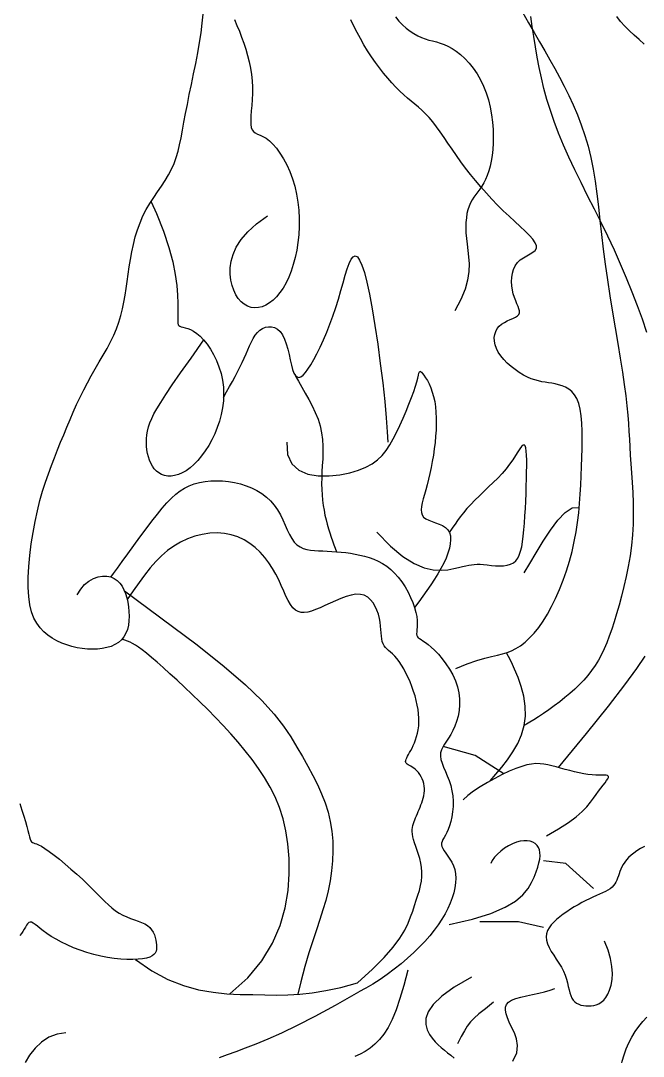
# Model space of a CAD drawing. Extents: x 2475 to 5335, y 627 to 2827.
# Drawn here: x 4087 to 4296.3, y 1701.1 to 2049.3 of the extents above; entities that cross this region are included whole.
import ezdxf

# ---------------------------------------------------------------- set-up
doc = ezdxf.new("R2010")
doc.units = 0
doc.header["$MEASUREMENT"] = 0
doc.layers.add('3', color=3, linetype='CONTINUOUS')
doc.layers.add('7', color=7, linetype='CONTINUOUS')

msp = doc.modelspace()

# ---------------------------------------------------------------- linework, layer by layer
at = {"layer": '3'}
for points in [[(4106.05, 1856.29), (4107.2, 1858.19), (4108.52, 1859.72), (4109.97, 1860.9), (4111.49, 1861.75), (4113.03, 1862.29), (4114.55, 1862.55), (4116, 1862.53), (4117.33, 1862.27), (4118.5, 1861.78), (4119.51, 1861.09), (4120.39, 1860.21), (4121.13, 1859.17), (4121.75, 1857.99), (4122.26, 1856.69), (4122.67, 1855.28), (4123, 1853.8), (4123.25, 1852.26), (4123.42, 1850.69), (4123.48, 1849.12), (4123.43, 1847.57), (4123.24, 1846.07), (4122.91, 1844.65), (4122.42, 1843.33), (4121.76, 1842.15), (4120.91, 1841.12), (4119.89, 1840.25), (4118.71, 1839.53), (4117.4, 1838.95), (4115.98, 1838.51), (4114.45, 1838.2), (4112.85, 1838.02), (4111.18, 1837.96), (4109.47, 1838.02), (4107.74, 1838.19), (4105.99, 1838.48), (4104.24, 1838.89), (4102.52, 1839.41), (4100.84, 1840.05), (4099.21, 1840.81), (4097.66, 1841.69), (4096.19, 1842.68), (4094.82, 1843.83), (4093.58, 1845.15), (4092.47, 1846.7), (4091.51, 1848.48), (4090.72, 1850.55), (4090.12, 1852.94), (4089.73, 1855.67), (4089.54, 1858.76), (4089.55, 1862.15), (4089.74, 1865.76), (4090.09, 1869.53), (4090.58, 1873.37), (4091.19, 1877.2), (4091.9, 1880.96), (4092.68, 1884.56), (4093.52, 1887.94), (4094.42, 1891.12), (4095.36, 1894.13), (4096.33, 1896.99), (4097.34, 1899.73), (4098.37, 1902.38), (4099.41, 1904.98), (4100.45, 1907.55), (4101.51, 1910.11), (4102.56, 1912.67), (4103.64, 1915.21), (4104.73, 1917.74), (4105.85, 1920.25), (4107.01, 1922.73), (4108.22, 1925.18), (4109.47, 1927.59), (4110.78, 1929.95), (4112.12, 1932.28), (4113.46, 1934.58), (4114.78, 1936.85), (4116.05, 1939.1), (4117.24, 1941.33), (4118.32, 1943.55), (4119.27, 1945.76), (4120.07, 1947.98), (4120.73, 1950.2), (4121.28, 1952.44), (4121.74, 1954.69), (4122.13, 1956.98), (4122.48, 1959.31), (4122.82, 1961.67), (4123.16, 1964.09), (4123.52, 1966.56), (4123.93, 1969.07), (4124.4, 1971.6), (4124.95, 1974.11), (4125.57, 1976.6), (4126.31, 1979.03), (4127.15, 1981.4), (4128.13, 1983.66), (4129.25, 1985.82), (4130.47, 1987.88), (4131.76, 1989.87), (4133.07, 1991.8), (4134.37, 1993.69), (4135.61, 1995.57), (4136.76, 1997.45), (4137.77, 1999.35), (4138.62, 2001.3), (4139.33, 2003.32), (4139.93, 2005.42), (4140.45, 2007.64), (4140.93, 2009.99), (4141.4, 2012.5), (4141.89, 2015.19), (4142.43, 2018.09), (4143.05, 2021.2), (4143.72, 2024.49), (4144.44, 2027.91), (4145.17, 2031.42), (4145.88, 2034.95), (4146.55, 2038.48), (4147.15, 2041.94), (4147.67, 2045.28), (4148.08, 2048.48), (4148.38, 2051.53)], [(4255.65, 2052.19), (4257.67, 2048.66), (4259.59, 2045.34), (4261.43, 2042.2), (4263.2, 2039.17), (4264.91, 2036.21), (4266.56, 2033.27), (4268.18, 2030.31), (4269.76, 2027.28), (4271.29, 2024.18), (4272.76, 2020.98), (4274.16, 2017.69), (4275.46, 2014.29), (4276.66, 2010.77), (4277.73, 2007.13), (4278.67, 2003.35), (4279.45, 1999.43), (4280.12, 1995.36), (4280.7, 1991.14), (4281.23, 1986.75), (4281.74, 1982.19), (4282.26, 1977.46), (4282.83, 1972.54), (4283.47, 1967.44), (4284.22, 1962.16), (4285.05, 1956.77), (4285.92, 1951.36), (4286.82, 1946.01), (4287.7, 1940.81), (4288.53, 1935.84), (4289.28, 1931.19), (4289.92, 1926.95), (4290.42, 1923.17), (4290.81, 1919.79), (4291.1, 1916.74), (4291.32, 1913.92), (4291.49, 1911.24), (4291.63, 1908.63), (4291.77, 1906), (4291.94, 1903.25), (4292.14, 1900.33), (4292.37, 1897.24), (4292.58, 1894), (4292.77, 1890.64), (4292.9, 1887.18), (4292.95, 1883.66), (4292.89, 1880.08), (4292.69, 1876.49), (4292.34, 1872.9), (4291.86, 1869.33), (4291.26, 1865.82), (4290.57, 1862.39), (4289.81, 1859.06), (4289, 1855.85), (4288.17, 1852.8), (4287.34, 1849.91), (4286.52, 1847.22), (4285.71, 1844.72), (4284.89, 1842.37), (4284.05, 1840.18), (4283.16, 1838.12), (4282.23, 1836.17), (4281.22, 1834.32), (4280.13, 1832.55), (4278.94, 1830.85), (4277.66, 1829.2), (4276.28, 1827.61), (4274.82, 1826.07), (4273.28, 1824.58), (4271.66, 1823.12), (4269.97, 1821.7), (4268.21, 1820.31), (4266.4, 1818.94), (4264.57, 1817.63), (4262.78, 1816.4), (4261.09, 1815.27), (4259.54, 1814.27), (4258.19, 1813.42), (4257.1, 1812.75), (4256.3, 1812.29)], [(4158.94, 2049.71), (4159.74, 2047.74), (4160.53, 2045.77), (4161.29, 2043.78), (4162.02, 2041.76), (4162.68, 2039.7), (4163.29, 2037.61), (4163.82, 2035.49), (4164.26, 2033.37), (4164.61, 2031.23), (4164.84, 2029.1), (4164.96, 2026.97), (4164.96, 2024.87), (4164.87, 2022.81), (4164.73, 2020.83), (4164.56, 2018.97), (4164.42, 2017.26), (4164.34, 2015.74), (4164.36, 2014.43), (4164.51, 2013.38), (4164.82, 2012.59), (4165.29, 2012.02), (4165.9, 2011.58), (4166.65, 2011.22), (4167.5, 2010.84), (4168.46, 2010.39), (4169.51, 2009.78), (4170.62, 2008.94), (4171.79, 2007.82), (4172.99, 2006.43), (4174.19, 2004.78), (4175.37, 2002.91), (4176.48, 2000.84), (4177.51, 1998.59), (4178.42, 1996.19), (4179.19, 1993.66), (4179.79, 1991.04), (4180.23, 1988.34), (4180.51, 1985.6), (4180.64, 1982.83), (4180.63, 1980.08), (4180.48, 1977.35), (4180.2, 1974.69), (4179.8, 1972.12), (4179.29, 1969.66), (4178.66, 1967.32), (4177.94, 1965.12), (4177.12, 1963.06), (4176.22, 1961.17), (4175.24, 1959.44), (4174.19, 1957.89), (4173.07, 1956.53), (4171.9, 1955.37), (4170.68, 1954.42), (4169.44, 1953.68), (4168.18, 1953.15), (4166.92, 1952.85), (4165.67, 1952.77), (4164.46, 1952.93), (4163.28, 1953.32), (4162.17, 1953.96), (4161.13, 1954.82), (4160.18, 1955.91), (4159.34, 1957.19), (4158.64, 1958.67), (4158.08, 1960.32), (4157.68, 1962.13), (4157.47, 1964.1), (4157.47, 1966.2), (4157.75, 1968.42), (4158.4, 1970.76), (4159.5, 1973.2), (4161.12, 1975.73), (4163.36, 1978.33), (4166.3, 1981), (4170.01, 1983.73)], [(4233.34, 1831.54), (4237.14, 1833.04), (4240.34, 1834.15), (4243.03, 1834.95), (4245.31, 1835.54), (4247.25, 1836), (4248.95, 1836.41), (4250.51, 1836.85), (4252, 1837.42), (4253.5, 1838.19), (4255.03, 1839.16), (4256.56, 1840.35), (4258.1, 1841.77), (4259.63, 1843.41), (4261.14, 1845.28), (4262.63, 1847.38), (4264.08, 1849.72), (4265.49, 1852.3), (4266.85, 1855.09), (4268.13, 1858.05), (4269.34, 1861.15), (4270.45, 1864.34), (4271.46, 1867.6), (4272.35, 1870.89), (4273.11, 1874.17), (4273.72, 1877.42), (4274.22, 1880.63), (4274.61, 1883.8), (4274.9, 1886.95), (4275.13, 1890.08), (4275.3, 1893.19), (4275.43, 1896.29), (4275.55, 1899.38), (4275.66, 1902.47), (4275.75, 1905.52), (4275.8, 1908.48), (4275.78, 1911.32), (4275.68, 1914), (4275.47, 1916.47), (4275.13, 1918.69), (4274.63, 1920.62), (4273.98, 1922.24), (4273.18, 1923.56), (4272.25, 1924.62), (4271.23, 1925.46), (4270.14, 1926.1), (4269, 1926.58), (4267.84, 1926.93), (4266.68, 1927.19), (4265.55, 1927.4), (4264.43, 1927.57), (4263.31, 1927.75), (4262.19, 1927.94), (4261.04, 1928.18), (4259.86, 1928.51), (4258.64, 1928.93), (4257.35, 1929.49), (4256, 1930.19), (4254.62, 1931.04), (4253.23, 1932), (4251.88, 1933.06), (4250.6, 1934.2), (4249.44, 1935.4), (4248.41, 1936.63), (4247.56, 1937.89), (4246.92, 1939.15), (4246.49, 1940.39), (4246.26, 1941.6), (4246.22, 1942.76), (4246.37, 1943.86), (4246.7, 1944.87), (4247.2, 1945.79), (4247.87, 1946.6), (4248.68, 1947.29), (4249.6, 1947.87), (4250.58, 1948.37), (4251.56, 1948.82), (4252.48, 1949.24), (4253.31, 1949.65), (4253.98, 1950.09), (4254.44, 1950.57), (4254.67, 1951.13), (4254.67, 1951.76), (4254.51, 1952.47), (4254.21, 1953.27), (4253.83, 1954.16), (4253.41, 1955.15), (4252.99, 1956.25), (4252.61, 1957.45), (4252.31, 1958.76), (4252.11, 1960.15), (4252.04, 1961.58), (4252.09, 1963.01), (4252.3, 1964.4), (4252.67, 1965.72), (4253.23, 1966.93), (4253.99, 1967.99), (4254.94, 1968.88), (4256.02, 1969.63), (4257.15, 1970.28), (4258.23, 1970.88), (4259.18, 1971.47), (4259.92, 1972.1), (4260.36, 1972.81), (4260.41, 1973.65), (4260.01, 1974.65), (4259.2, 1975.81), (4258.05, 1977.11), (4256.6, 1978.56), (4254.94, 1980.12), (4253.12, 1981.79), (4251.2, 1983.56), (4249.24, 1985.41), (4247.31, 1987.34), (4245.41, 1989.32), (4243.55, 1991.36), (4241.73, 1993.43), (4239.96, 1995.54), (4238.25, 1997.66), (4236.6, 1999.79), (4235.02, 2001.91), (4233.5, 2004.02), (4232.06, 2006.1), (4230.66, 2008.12), (4229.32, 2010.07), (4228.02, 2011.93), (4226.76, 2013.67), (4225.52, 2015.28), (4224.31, 2016.74), (4223.11, 2018.03), (4221.92, 2019.2), (4220.73, 2020.27), (4219.53, 2021.28), (4218.32, 2022.28), (4217.08, 2023.31), (4215.82, 2024.4), (4214.52, 2025.6), (4213.18, 2026.93), (4211.81, 2028.39), (4210.43, 2029.97), (4209.04, 2031.65), (4207.65, 2033.43), (4206.28, 2035.29), (4204.95, 2037.22), (4203.66, 2039.2), (4202.43, 2041.22), (4201.25, 2043.29), (4200.12, 2045.38), (4199.04, 2047.49), (4198, 2049.61)], [(4212.98, 2050.63), (4214.17, 2049.21), (4215.4, 2047.94), (4216.65, 2046.81), (4217.92, 2045.82), (4219.2, 2044.97), (4220.48, 2044.26), (4221.76, 2043.67), (4223.01, 2043.21), (4224.26, 2042.83), (4225.5, 2042.5), (4226.76, 2042.18), (4228.03, 2041.81), (4229.33, 2041.35), (4230.66, 2040.78), (4232.03, 2040.03), (4233.46, 2039.08), (4234.91, 2037.93), (4236.36, 2036.59), (4237.78, 2035.06), (4239.14, 2033.37), (4240.43, 2031.51), (4241.61, 2029.49), (4242.65, 2027.33), (4243.53, 2025.05), (4244.26, 2022.66), (4244.85, 2020.2), (4245.29, 2017.72), (4245.61, 2015.23), (4245.8, 2012.79), (4245.88, 2010.41), (4245.85, 2008.14), (4245.73, 2005.99), (4245.51, 2003.99), (4245.2, 2002.12), (4244.83, 2000.39), (4244.38, 1998.79), (4243.87, 1997.32), (4243.3, 1995.98), (4242.69, 1994.77), (4242.04, 1993.68), (4241.37, 1992.69), (4240.69, 1991.77), (4240.02, 1990.87), (4239.37, 1989.98), (4238.77, 1989.06), (4238.22, 1988.07), (4237.74, 1986.98), (4237.35, 1985.77), (4237.05, 1984.44), (4236.83, 1982.99), (4236.71, 1981.43), (4236.67, 1979.76), (4236.71, 1977.98), (4236.84, 1976.11), (4237.06, 1974.14), (4237.34, 1972.08), (4237.6, 1969.88), (4237.74, 1967.52), (4237.65, 1964.94), (4237.24, 1962.12), (4236.4, 1959), (4235.02, 1955.55), (4233, 1951.72)], [(4297.52, 1944.51), (4296.02, 1948.93), (4294.38, 1953.47), (4292.6, 1958.09), (4290.7, 1962.77), (4288.7, 1967.48), (4286.58, 1972.17), (4284.39, 1976.83), (4282.13, 1981.44), (4279.86, 1985.99), (4277.6, 1990.47), (4275.4, 1994.87), (4273.28, 1999.19), (4271.29, 2003.4), (4269.46, 2007.51), (4267.82, 2011.5), (4266.36, 2015.38), (4265.07, 2019.17), (4263.93, 2022.88), (4262.93, 2026.51), (4262.06, 2030.08), (4261.29, 2033.61), (4260.62, 2037.09), (4260.02, 2040.55), (4259.49, 2043.97), (4258.99, 2047.36), (4258.51, 2050.69)], [(4296.57, 2041.46), (4294.93, 2042.96), (4293.28, 2044.45), (4291.67, 2045.96), (4290.13, 2047.5), (4288.69, 2049.09), (4287.37, 2050.72)], [(4130.85, 1988.46), (4132.7, 1984.49), (4135.08, 1978.5), (4136.87, 1973.1), (4138.14, 1968.26), (4138.99, 1963.98), (4139.5, 1960.25), (4139.77, 1957.06), (4139.88, 1954.39), (4139.91, 1952.23), (4139.89, 1950.53), (4139.86, 1949.23), (4139.84, 1948.26), (4139.87, 1947.58), (4139.97, 1947.11), (4140.16, 1946.8), (4140.49, 1946.6), (4140.97, 1946.44), (4141.59, 1946.29), (4142.33, 1946.1), (4143.19, 1945.84), (4144.13, 1945.46), (4145.16, 1944.92), (4146.24, 1944.2), (4147.37, 1943.24), (4148.53, 1942.02), (4149.69, 1940.56), (4150.81, 1938.88), (4151.87, 1937.03), (4152.83, 1935.03), (4153.68, 1932.9), (4154.37, 1930.69), (4154.87, 1928.42), (4155.17, 1926.11), (4155.26, 1923.79), (4155.16, 1921.48), (4154.89, 1919.17), (4154.45, 1916.9), (4153.86, 1914.66), (4153.13, 1912.49), (4152.27, 1910.39), (4151.3, 1908.37), (4150.23, 1906.45), (4149.07, 1904.66), (4147.85, 1902.99), (4146.58, 1901.48), (4145.28, 1900.14), (4143.96, 1898.97), (4142.63, 1898.01), (4141.32, 1897.26), (4140.04, 1896.71), (4138.79, 1896.36), (4137.58, 1896.19), (4136.44, 1896.21), (4135.36, 1896.4), (4134.36, 1896.75), (4133.46, 1897.25), (4132.64, 1897.89), (4131.93, 1898.66), (4131.31, 1899.54), (4130.78, 1900.51), (4130.33, 1901.57), (4129.97, 1902.68), (4129.69, 1903.84), (4129.48, 1905.04), (4129.34, 1906.25), (4129.29, 1907.48), (4129.32, 1908.74), (4129.45, 1910.02), (4129.68, 1911.35), (4130.03, 1912.71), (4130.49, 1914.12), (4131.08, 1915.58), (4131.83, 1917.12), (4132.8, 1918.87), (4134.09, 1920.98), (4135.79, 1923.58), (4138, 1926.84), (4140.8, 1930.89), (4144.29, 1935.89), (4148.56, 1941.98)], [(4155.21, 1922.64), (4156.26, 1924.53), (4157.26, 1926.33), (4158.2, 1928.06), (4159.09, 1929.71), (4159.93, 1931.31), (4160.71, 1932.85), (4161.45, 1934.35), (4162.13, 1935.83), (4162.77, 1937.28), (4163.38, 1938.68), (4163.97, 1940.03), (4164.57, 1941.3), (4165.2, 1942.47), (4165.87, 1943.53), (4166.6, 1944.45), (4167.41, 1945.23), (4168.32, 1945.82), (4169.29, 1946.23), (4170.32, 1946.43), (4171.35, 1946.41), (4172.37, 1946.14), (4173.35, 1945.61), (4174.25, 1944.8), (4175.06, 1943.7), (4175.74, 1942.29), (4176.32, 1940.66), (4176.82, 1938.88), (4177.26, 1937.05), (4177.66, 1935.25), (4178.05, 1933.55), (4178.45, 1932.07), (4178.88, 1930.86), (4179.37, 1930.01), (4179.92, 1929.53), (4180.53, 1929.4), (4181.2, 1929.6), (4181.93, 1930.14), (4182.73, 1930.99), (4183.6, 1932.15), (4184.54, 1933.61), (4185.55, 1935.35), (4186.61, 1937.35), (4187.7, 1939.57), (4188.81, 1941.98), (4189.9, 1944.54), (4190.97, 1947.24), (4192, 1950.02), (4192.96, 1952.87), (4193.83, 1955.73), (4194.64, 1958.55), (4195.39, 1961.23), (4196.09, 1963.71), (4196.77, 1965.91), (4197.43, 1967.73), (4198.09, 1969.12), (4198.77, 1969.98), (4199.47, 1970.25), (4200.2, 1969.88), (4200.96, 1968.84), (4201.75, 1967.1), (4202.57, 1964.63), (4203.41, 1961.39), (4204.29, 1957.36), (4205.19, 1952.48), (4206.12, 1946.8), (4207.04, 1940.54), (4207.91, 1934.02), (4208.71, 1927.51), (4209.39, 1921.32), (4209.92, 1915.75), (4210.27, 1911.09), (4210.39, 1907.64)], [(4176.44, 1907.64), (4176.74, 1903.42), (4178.19, 1900.32), (4180.54, 1898.19), (4183.57, 1896.89), (4187.03, 1896.29), (4190.7, 1896.26), (4194.33, 1896.65), (4197.7, 1897.32), (4200.61, 1898.17), (4203.09, 1899.18), (4205.19, 1900.34), (4206.97, 1901.67), (4208.5, 1903.16), (4209.85, 1904.83), (4211.07, 1906.68), (4212.23, 1908.71), (4213.37, 1910.91), (4214.5, 1913.24), (4215.58, 1915.63), (4216.61, 1918.03), (4217.55, 1920.37), (4218.4, 1922.59), (4219.13, 1924.63), (4219.72, 1926.43), (4220.17, 1927.94), (4220.49, 1929.17), (4220.72, 1930.12), (4220.89, 1930.8), (4221.04, 1931.24), (4221.21, 1931.44), (4221.42, 1931.41), (4221.71, 1931.17), (4222.11, 1930.73), (4222.59, 1930.09), (4223.14, 1929.28), (4223.72, 1928.3), (4224.31, 1927.17), (4224.87, 1925.88), (4225.39, 1924.46), (4225.84, 1922.92), (4226.19, 1921.26), (4226.45, 1919.49), (4226.62, 1917.64), (4226.7, 1915.72), (4226.71, 1913.72), (4226.64, 1911.68), (4226.5, 1909.59), (4226.3, 1907.48), (4226.04, 1905.36), (4225.74, 1903.24), (4225.39, 1901.14), (4225, 1899.08), (4224.59, 1897.08), (4224.15, 1895.15), (4223.7, 1893.31), (4223.24, 1891.59), (4222.79, 1889.99), (4222.37, 1888.53), (4222.02, 1887.19), (4221.77, 1885.98), (4221.66, 1884.89), (4221.71, 1883.94), (4221.98, 1883.12), (4222.48, 1882.42), (4223.23, 1881.85), (4224.19, 1881.37), (4225.3, 1880.94), (4226.47, 1880.51), (4227.66, 1880.06), (4228.78, 1879.54), (4229.78, 1878.92), (4230.58, 1878.14), (4231.14, 1877.2), (4231.46, 1876.08), (4231.56, 1874.81), (4231.44, 1873.42), (4231.13, 1871.91), (4230.65, 1870.31), (4230, 1868.64), (4229.21, 1866.91), (4228.28, 1865.15), (4227.25, 1863.35), (4226.11, 1861.52), (4224.89, 1859.66), (4223.59, 1857.78), (4222.24, 1855.87), (4220.85, 1853.93), (4219.43, 1851.98)], [(4179.35, 1930.03), (4180.39, 1928.12), (4181.52, 1926.13), (4182.7, 1924.06), (4183.88, 1921.94), (4185.02, 1919.77), (4186.06, 1917.56), (4186.97, 1915.32), (4187.68, 1913.06), (4188.17, 1910.79), (4188.46, 1908.53), (4188.59, 1906.28), (4188.61, 1904.05), (4188.54, 1901.86), (4188.42, 1899.71), (4188.3, 1897.6), (4188.21, 1895.56), (4188.19, 1893.59), (4188.24, 1891.69), (4188.34, 1889.85), (4188.51, 1888.08), (4188.73, 1886.36), (4189, 1884.69), (4189.31, 1883.08), (4189.67, 1881.51), (4190.06, 1879.98), (4190.47, 1878.5), (4190.91, 1877.07), (4191.36, 1875.7), (4191.82, 1874.38), (4192.27, 1873.11), (4192.71, 1871.91), (4193.14, 1870.78)], [(4206.72, 1877.38), (4211.33, 1872.6), (4215.51, 1869.13), (4219.3, 1866.78), (4222.69, 1865.36), (4225.7, 1864.67), (4228.34, 1864.52), (4230.63, 1864.72), (4232.57, 1865.08), (4234.19, 1865.43), (4235.55, 1865.75), (4236.7, 1866.02), (4237.7, 1866.24), (4238.61, 1866.4), (4239.5, 1866.51), (4240.42, 1866.55), (4241.44, 1866.53), (4242.6, 1866.44), (4243.88, 1866.32), (4245.24, 1866.18), (4246.62, 1866.07), (4248, 1866.02), (4249.34, 1866.06), (4250.58, 1866.22), (4251.69, 1866.53), (4252.64, 1867.03), (4253.44, 1867.71), (4254.09, 1868.59), (4254.64, 1869.66), (4255.08, 1870.94), (4255.43, 1872.42), (4255.73, 1874.11), (4255.97, 1876.01), (4256.19, 1878.11), (4256.38, 1880.39), (4256.54, 1882.8), (4256.68, 1885.29), (4256.8, 1887.82), (4256.9, 1890.36), (4256.98, 1892.85), (4257.04, 1895.26), (4257.09, 1897.54), (4257.12, 1899.65), (4257.11, 1901.56), (4257.06, 1903.22), (4256.97, 1904.61), (4256.81, 1905.68), (4256.58, 1906.4), (4256.28, 1906.72), (4255.89, 1906.63), (4255.41, 1906.16), (4254.83, 1905.38), (4254.14, 1904.33), (4253.33, 1903.08), (4252.41, 1901.67), (4251.35, 1900.17), (4250.16, 1898.62), (4248.83, 1897.08), (4247.4, 1895.55), (4245.88, 1894.04), (4244.32, 1892.55), (4242.75, 1891.06), (4241.2, 1889.6), (4239.71, 1888.14), (4238.31, 1886.7), (4237.02, 1885.28), (4235.85, 1883.89), (4234.8, 1882.55), (4233.86, 1881.27), (4233.02, 1880.08), (4232.3, 1878.99), (4231.67, 1878.02), (4231.15, 1877.18)], [(4117.38, 1862.25), (4118.26, 1863.48), (4119.55, 1865.28), (4121.17, 1867.53), (4123.03, 1870.09), (4125.04, 1872.85), (4127.12, 1875.68), (4129.19, 1878.46), (4131.16, 1881.06), (4132.98, 1883.39), (4134.64, 1885.44), (4136.2, 1887.23), (4137.69, 1888.78), (4139.14, 1890.11), (4140.6, 1891.23), (4142.1, 1892.17), (4143.68, 1892.95), (4145.37, 1893.57), (4147.16, 1894.06), (4149.02, 1894.4), (4150.95, 1894.6), (4152.92, 1894.66), (4154.92, 1894.59), (4156.93, 1894.38), (4158.92, 1894.03), (4160.89, 1893.56), (4162.8, 1892.95), (4164.66, 1892.21), (4166.42, 1891.34), (4168.09, 1890.32), (4169.64, 1889.16), (4171.04, 1887.86), (4172.29, 1886.42), (4173.38, 1884.84), (4174.32, 1883.17), (4175.16, 1881.45), (4175.93, 1879.74), (4176.66, 1878.09), (4177.39, 1876.55), (4178.15, 1875.17), (4178.98, 1874), (4179.9, 1873.07), (4180.92, 1872.38), (4182.03, 1871.87), (4183.22, 1871.53), (4184.48, 1871.31), (4185.8, 1871.18), (4187.19, 1871.1), (4188.62, 1871.04), (4190.1, 1870.98), (4191.61, 1870.89), (4193.16, 1870.78), (4194.72, 1870.64), (4196.3, 1870.46), (4197.89, 1870.24), (4199.48, 1869.97), (4201.06, 1869.65), (4202.63, 1869.27), (4204.17, 1868.81), (4205.69, 1868.26), (4207.18, 1867.61), (4208.64, 1866.83), (4210.05, 1865.91), (4211.41, 1864.84), (4212.72, 1863.59), (4213.97, 1862.16), (4215.15, 1860.59), (4216.24, 1858.91), (4217.23, 1857.16), (4218.1, 1855.4), (4218.84, 1853.65), (4219.44, 1851.97), (4219.87, 1850.38), (4220.14, 1848.94), (4220.27, 1847.64), (4220.3, 1846.48), (4220.26, 1845.45), (4220.2, 1844.56), (4220.14, 1843.79), (4220.12, 1843.14), (4220.19, 1842.62), (4220.36, 1842.2), (4220.65, 1841.86), (4221.07, 1841.54), (4221.6, 1841.2), (4222.26, 1840.8), (4223.05, 1840.28), (4223.96, 1839.61), (4225.01, 1838.73), (4226.17, 1837.63), (4227.42, 1836.3), (4228.7, 1834.78), (4229.96, 1833.1), (4231.16, 1831.3), (4232.24, 1829.39), (4233.16, 1827.4), (4233.87, 1825.38), (4234.33, 1823.33), (4234.54, 1821.3), (4234.55, 1819.3), (4234.37, 1817.36), (4234.04, 1815.49), (4233.56, 1813.73), (4232.98, 1812.1), (4232.31, 1810.62), (4231.59, 1809.3), (4230.85, 1808.13), (4230.12, 1807.06), (4229.46, 1806.06), (4228.88, 1805.09), (4228.44, 1804.13), (4228.17, 1803.14), (4228.12, 1802.07), (4228.29, 1800.92), (4228.66, 1799.66), (4229.17, 1798.32), (4229.77, 1796.89), (4230.4, 1795.38), (4231.02, 1793.8), (4231.57, 1792.14), (4232, 1790.42), (4232.27, 1788.65), (4232.38, 1786.86), (4232.35, 1785.07), (4232.2, 1783.32), (4231.95, 1781.64), (4231.61, 1780.07), (4231.21, 1778.64), (4230.76, 1777.38), (4230.28, 1776.31), (4229.81, 1775.41), (4229.36, 1774.64), (4228.97, 1773.98), (4228.67, 1773.38), (4228.49, 1772.81), (4228.45, 1772.24), (4228.58, 1771.63), (4228.91, 1770.95), (4229.39, 1770.2), (4229.99, 1769.36), (4230.64, 1768.44), (4231.31, 1767.44), (4231.95, 1766.34), (4232.51, 1765.15), (4232.94, 1763.86), (4233.2, 1762.47), (4233.29, 1760.99), (4233.22, 1759.43), (4232.99, 1757.8), (4232.61, 1756.12), (4232.08, 1754.38), (4231.41, 1752.61), (4230.6, 1750.81), (4229.66, 1749), (4228.59, 1747.17), (4227.38, 1745.33), (4226.03, 1743.48), (4224.53, 1741.62), (4222.9, 1739.75), (4221.11, 1737.87), (4219.17, 1735.98), (4217.09, 1734.09), (4214.88, 1732.21), (4212.58, 1730.38), (4210.21, 1728.62), (4207.81, 1726.94), (4205.39, 1725.39), (4203, 1723.98), (4200.66, 1722.74)], [(4256.28, 1863.63), (4258.16, 1866.76), (4260.31, 1870.42), (4262.65, 1874.3), (4265.11, 1878.07), (4267.62, 1881.41), (4270.09, 1884), (4272.45, 1885.51), (4274.63, 1885.63)], [(4200.28, 1725.8), (4205.29, 1730.38), (4209.23, 1734.37), (4212.25, 1737.85), (4214.49, 1740.88), (4216.12, 1743.54), (4217.27, 1745.89), (4218.11, 1748.01), (4218.79, 1749.96), (4219.42, 1751.81), (4220.02, 1753.57), (4220.56, 1755.27), (4221.04, 1756.9), (4221.43, 1758.49), (4221.72, 1760.04), (4221.88, 1761.57), (4221.9, 1763.09), (4221.76, 1764.6), (4221.5, 1766.09), (4221.15, 1767.56), (4220.73, 1768.99), (4220.28, 1770.35), (4219.84, 1771.65), (4219.43, 1772.85), (4219.1, 1773.96), (4218.86, 1774.95), (4218.71, 1775.84), (4218.64, 1776.65), (4218.65, 1777.4), (4218.73, 1778.09), (4218.86, 1778.74), (4219.04, 1779.38), (4219.25, 1780.02), (4219.5, 1780.67), (4219.77, 1781.33), (4220.06, 1782), (4220.36, 1782.7), (4220.67, 1783.4), (4220.98, 1784.12), (4221.29, 1784.86), (4221.58, 1785.61), (4221.87, 1786.37), (4222.13, 1787.15), (4222.35, 1787.94), (4222.54, 1788.74), (4222.67, 1789.54), (4222.74, 1790.35), (4222.75, 1791.16), (4222.67, 1791.98), (4222.51, 1792.79), (4222.28, 1793.59), (4221.97, 1794.38), (4221.6, 1795.12), (4221.19, 1795.83), (4220.73, 1796.48), (4220.24, 1797.06), (4219.72, 1797.57), (4219.19, 1798), (4218.66, 1798.35), (4218.15, 1798.65), (4217.68, 1798.91), (4217.25, 1799.15), (4216.9, 1799.38), (4216.63, 1799.63), (4216.45, 1799.9), (4216.39, 1800.21), (4216.44, 1800.57), (4216.57, 1800.99), (4216.78, 1801.45), (4217.06, 1801.98), (4217.39, 1802.57), (4217.77, 1803.22), (4218.16, 1803.94), (4218.58, 1804.73), (4218.99, 1805.6), (4219.4, 1806.53), (4219.78, 1807.53), (4220.12, 1808.6), (4220.42, 1809.73), (4220.65, 1810.92), (4220.81, 1812.17), (4220.88, 1813.48), (4220.87, 1814.84), (4220.77, 1816.25), (4220.59, 1817.71), (4220.34, 1819.19), (4220, 1820.71), (4219.59, 1822.26), (4219.1, 1823.82), (4218.54, 1825.4), (4217.92, 1826.97), (4217.24, 1828.5), (4216.53, 1829.98), (4215.79, 1831.38), (4215.03, 1832.67), (4214.26, 1833.84), (4213.5, 1834.85), (4212.75, 1835.7), (4212.03, 1836.41), (4211.34, 1837.02), (4210.7, 1837.57), (4210.12, 1838.09), (4209.61, 1838.61), (4209.18, 1839.17), (4208.83, 1839.82), (4208.59, 1840.58), (4208.42, 1841.44), (4208.3, 1842.4), (4208.21, 1843.45), (4208.12, 1844.58), (4208, 1845.79), (4207.84, 1847.05), (4207.59, 1848.37), (4207.25, 1849.72), (4206.79, 1851.07), (4206.22, 1852.37), (4205.51, 1853.57), (4204.67, 1854.62), (4203.68, 1855.49), (4202.53, 1856.11), (4201.22, 1856.44), (4199.73, 1856.46), (4198.12, 1856.2), (4196.4, 1855.71), (4194.63, 1855.06), (4192.83, 1854.31), (4191.05, 1853.49), (4189.32, 1852.69), (4187.69, 1851.94), (4186.18, 1851.3), (4184.79, 1850.8), (4183.51, 1850.46), (4182.34, 1850.31), (4181.27, 1850.35), (4180.27, 1850.63), (4179.36, 1851.15), (4178.51, 1851.94), (4177.72, 1853.01), (4176.96, 1854.33), (4176.21, 1855.86), (4175.44, 1857.55), (4174.63, 1859.37), (4173.75, 1861.27), (4172.77, 1863.2), (4171.67, 1865.14), (4170.43, 1867.04), (4169.05, 1868.86), (4167.52, 1870.57), (4165.86, 1872.15), (4164.06, 1873.56), (4162.12, 1874.78), (4160.04, 1875.76), (4157.83, 1876.48), (4155.5, 1876.92), (4153.07, 1877.08), (4150.58, 1876.96), (4148.07, 1876.59), (4145.56, 1875.96), (4143.11, 1875.09), (4140.73, 1874), (4138.47, 1872.68), (4136.36, 1871.14), (4134.36, 1869.4), (4132.44, 1867.45), (4130.57, 1865.3), (4128.7, 1862.94), (4126.81, 1860.39), (4124.86, 1857.63), (4122.81, 1854.68)], [(4121.89, 1857.62), (4146.33, 1839.46), (4155.42, 1832.22), (4162.55, 1826.02), (4168.05, 1820.71), (4172.21, 1816.11), (4175.35, 1812.09), (4177.79, 1808.47), (4179.83, 1805.1), (4181.74, 1801.86), (4183.55, 1798.68), (4185.24, 1795.56), (4186.78, 1792.47), (4188.16, 1789.39), (4189.36, 1786.31), (4190.35, 1783.19), (4191.11, 1780.02), (4191.63, 1776.78), (4191.91, 1773.49), (4191.98, 1770.16), (4191.85, 1766.8), (4191.52, 1763.45), (4191.02, 1760.11), (4190.36, 1756.79), (4189.55, 1753.53), (4188.62, 1750.31), (4187.56, 1747.05), (4186.41, 1743.62), (4185.18, 1739.93), (4183.88, 1735.85), (4182.53, 1731.28), (4181.15, 1726.11), (4180.17, 1721.95)], [(4157.37, 1722.08), (4163.34, 1727.5), (4168.04, 1733.21), (4171.62, 1739.1), (4174.2, 1745.08), (4175.92, 1751.02), (4176.91, 1756.84), (4177.32, 1762.42), (4177.27, 1767.67), (4176.88, 1772.49), (4176.19, 1776.92), (4175.22, 1781), (4174, 1784.78), (4172.55, 1788.31), (4170.88, 1791.64), (4169.03, 1794.81), (4167.01, 1797.88), (4164.84, 1800.88), (4162.54, 1803.82), (4160.14, 1806.71), (4157.66, 1809.53), (4155.11, 1812.3), (4152.51, 1815.01), (4149.89, 1817.66), (4147.26, 1820.25), (4144.65, 1822.78), (4142.08, 1825.22), (4139.59, 1827.56), (4137.2, 1829.75), (4134.95, 1831.79), (4132.86, 1833.63), (4130.97, 1835.25), (4129.3, 1836.64), (4127.87, 1837.76), (4126.66, 1838.65), (4125.6, 1839.36), (4124.66, 1839.9), (4123.78, 1840.34), (4122.93, 1840.7), (4122.04, 1841.02), (4121.09, 1841.34)], [(4244.81, 1793.69), (4246.75, 1795.92), (4248.74, 1798.3), (4250.68, 1800.83), (4252.49, 1803.49), (4254.09, 1806.29), (4255.39, 1809.22), (4256.3, 1812.29), (4256.74, 1815.5), (4256.65, 1818.81), (4256.12, 1822.15), (4255.27, 1825.4), (4254.22, 1828.47), (4253.07, 1831.25), (4251.97, 1833.64), (4251.01, 1835.52), (4250.32, 1836.8)], [(4267.78, 1798.23), (4277.22, 1809.69), (4284.57, 1818.86), (4290.11, 1826.05), (4294.12, 1831.55), (4296.88, 1835.66)], [(4249.48, 1796.13), (4239.76, 1802.2), (4228.99, 1805.28)], [(4263.72, 1775.2), (4267.83, 1777.54), (4271.14, 1779.68), (4273.75, 1781.63), (4275.78, 1783.41), (4277.36, 1785.03), (4278.58, 1786.51), (4279.57, 1787.86), (4280.44, 1789.1), (4281.28, 1790.25), (4282.08, 1791.3), (4282.82, 1792.24), (4283.46, 1793.07), (4283.99, 1793.8), (4284.36, 1794.4), (4284.56, 1794.88), (4284.56, 1795.24), (4284.33, 1795.47), (4283.88, 1795.6), (4283.24, 1795.66), (4282.42, 1795.67), (4281.44, 1795.66), (4280.32, 1795.68), (4279.07, 1795.73), (4277.72, 1795.86), (4276.28, 1796.08), (4274.77, 1796.39), (4273.22, 1796.75), (4271.65, 1797.16), (4270.08, 1797.59), (4268.53, 1798.02), (4267.03, 1798.44), (4265.59, 1798.81), (4264.23, 1799.13), (4262.91, 1799.37), (4261.59, 1799.5), (4260.23, 1799.51), (4258.77, 1799.38), (4257.19, 1799.07), (4255.44, 1798.58), (4253.46, 1797.88), (4251.25, 1796.96), (4248.85, 1795.84), (4246.38, 1794.57), (4243.9, 1793.18), (4241.51, 1791.72), (4239.29, 1790.24), (4237.34, 1788.75), (4235.74, 1787.32)], [(4086.73, 1786.11), (4087.46, 1783.85), (4088.09, 1781.81), (4088.61, 1780), (4089.06, 1778.4), (4089.43, 1777.02), (4089.74, 1775.85), (4090.01, 1774.89), (4090.26, 1774.13), (4090.49, 1773.58), (4090.72, 1773.22), (4090.98, 1772.99), (4091.32, 1772.83), (4091.75, 1772.69), (4092.32, 1772.5), (4093.06, 1772.2), (4094, 1771.72), (4095.17, 1771.01), (4096.6, 1770.02), (4098.25, 1768.78), (4100.05, 1767.35), (4101.96, 1765.76), (4103.92, 1764.08), (4105.87, 1762.34), (4107.76, 1760.61), (4109.54, 1758.93), (4111.16, 1757.33), (4112.64, 1755.84), (4114.01, 1754.46), (4115.29, 1753.19), (4116.51, 1752.03), (4117.71, 1750.98), (4118.9, 1750.06), (4120.13, 1749.26), (4121.4, 1748.58), (4122.7, 1748), (4124, 1747.49), (4125.29, 1747.03), (4126.52, 1746.58), (4127.67, 1746.11), (4128.73, 1745.61), (4129.65, 1745.03), (4130.43, 1744.36), (4131.06, 1743.61), (4131.57, 1742.8), (4131.96, 1741.95), (4132.25, 1741.08), (4132.46, 1740.21), (4132.6, 1739.35), (4132.68, 1738.53), (4132.71, 1737.77), (4132.67, 1737.06), (4132.53, 1736.42), (4132.26, 1735.83), (4131.84, 1735.31), (4131.23, 1734.86), (4130.41, 1734.47), (4129.35, 1734.15), (4128.03, 1733.9), (4126.47, 1733.74), (4124.71, 1733.65), (4122.77, 1733.66), (4120.69, 1733.77), (4118.5, 1733.98), (4116.24, 1734.31), (4113.93, 1734.76), (4111.6, 1735.33), (4109.28, 1736.01), (4107.01, 1736.78), (4104.81, 1737.63), (4102.71, 1738.53), (4100.74, 1739.47), (4098.92, 1740.44), (4097.29, 1741.4), (4095.86, 1742.35), (4094.63, 1743.26), (4093.57, 1744.1), (4092.66, 1744.84), (4091.89, 1745.45), (4091.23, 1745.91), (4090.67, 1746.18), (4090.18, 1746.24), (4089.76, 1746.07), (4089.36, 1745.7), (4088.99, 1745.17), (4088.61, 1744.54), (4088.22, 1743.83), (4087.78, 1743.09), (4087.28, 1742.37), (4086.71, 1741.7)], [(4231.07, 1745.38), (4238.91, 1747.2), (4245.1, 1749.17), (4249.84, 1751.22), (4253.35, 1753.32), (4255.87, 1755.43), (4257.61, 1757.5), (4258.78, 1759.5), (4259.6, 1761.38), (4260.27, 1763.1), (4260.81, 1764.68), (4261.21, 1766.11), (4261.48, 1767.4), (4261.6, 1768.55), (4261.58, 1769.59), (4261.41, 1770.51), (4261.08, 1771.32), (4260.59, 1772.02), (4259.96, 1772.61), (4259.19, 1773.08), (4258.29, 1773.41), (4257.28, 1773.58), (4256.17, 1773.6), (4254.97, 1773.45), (4253.69, 1773.1), (4252.36, 1772.57), (4251, 1771.88), (4249.67, 1771.04), (4248.42, 1770.1), (4247.28, 1769.09), (4246.31, 1768.03), (4245.56, 1766.95), (4245.06, 1765.88)], [(4296.73, 1771.62), (4295.37, 1770.93), (4294.17, 1770.2), (4293.11, 1769.45), (4292.18, 1768.69), (4291.38, 1767.92), (4290.68, 1767.13), (4290.08, 1766.35), (4289.57, 1765.56), (4289.13, 1764.78), (4288.76, 1764), (4288.45, 1763.24), (4288.17, 1762.49), (4287.93, 1761.76), (4287.68, 1761.05), (4287.42, 1760.37), (4287.12, 1759.71), (4286.76, 1759.09), (4286.33, 1758.5), (4285.8, 1757.96), (4285.16, 1757.45), (4284.42, 1756.98), (4283.57, 1756.53), (4282.64, 1756.08), (4281.62, 1755.62), (4280.53, 1755.14), (4279.39, 1754.63), (4278.18, 1754.08), (4276.94, 1753.46), (4275.67, 1752.8), (4274.38, 1752.09), (4273.09, 1751.34), (4271.82, 1750.55), (4270.58, 1749.73), (4269.38, 1748.88), (4268.23, 1748.02), (4267.17, 1747.14), (4266.19, 1746.23), (4265.34, 1745.31), (4264.64, 1744.35), (4264.1, 1743.35), (4263.75, 1742.32), (4263.62, 1741.23), (4263.72, 1740.1), (4264.08, 1738.9), (4264.64, 1737.66), (4265.37, 1736.38), (4266.19, 1735.07), (4267.07, 1733.73), (4267.94, 1732.38), (4268.76, 1731.03), (4269.48, 1729.69), (4270.04, 1728.36), (4270.48, 1727.06), (4270.83, 1725.8), (4271.11, 1724.6), (4271.36, 1723.47), (4271.62, 1722.44), (4271.91, 1721.5), (4272.28, 1720.68), (4272.73, 1719.98), (4273.28, 1719.41), (4273.91, 1718.96), (4274.61, 1718.6), (4275.36, 1718.34), (4276.17, 1718.17), (4277.01, 1718.07), (4277.87, 1718.04), (4278.75, 1718.07), (4279.64, 1718.19), (4280.51, 1718.41), (4281.37, 1718.77), (4282.2, 1719.28), (4282.99, 1719.97), (4283.73, 1720.87), (4284.4, 1722), (4285, 1723.38), (4285.48, 1725.01), (4285.8, 1726.88), (4285.9, 1729), (4285.75, 1731.35), (4285.3, 1733.94), (4284.5, 1736.75), (4283.32, 1739.78)], [(4279.58, 1757.49), (4270.25, 1765.88), (4262.79, 1766.81)], [(4262.79, 1744.44), (4254.39, 1746.31), (4241.33, 1746.31)], [(4125.59, 1733.69), (4131.14, 1729.86), (4136.54, 1726.97), (4141.77, 1724.9), (4146.83, 1723.5), (4151.71, 1722.63), (4156.38, 1722.16), (4160.83, 1721.94), (4165.06, 1721.84), (4169.07, 1721.76), (4172.96, 1721.71), (4176.84, 1721.77), (4180.84, 1721.99), (4185.06, 1722.44), (4189.63, 1723.19), (4194.66, 1724.29), (4200.28, 1725.8)], [(4217.21, 1730.09), (4215.85, 1724.95), (4214.52, 1720.53), (4213.19, 1716.74), (4211.86, 1713.53), (4210.5, 1710.83), (4209.1, 1708.58), (4207.64, 1706.7), (4206.1, 1705.13), (4204.48, 1703.81), (4202.79, 1702.71), (4201.09, 1701.81), (4199.38, 1701.07)], [(4238.53, 1727.67), (4232.75, 1724.32), (4228.54, 1721.27), (4225.7, 1718.51), (4224, 1716.01), (4223.25, 1713.77), (4223.22, 1711.78), (4223.69, 1710.02), (4224.46, 1708.48), (4225.35, 1707.16), (4226.3, 1706), (4227.31, 1704.98), (4228.36, 1704.05), (4229.44, 1703.17), (4230.55, 1702.31), (4231.67, 1701.43), (4232.78, 1700.48)], [(4252.49, 1699.51), (4253.75, 1702.27), (4254.07, 1704.76), (4253.72, 1707.02), (4252.96, 1709.05), (4252.06, 1710.89), (4251.26, 1712.55), (4250.62, 1714.05), (4250.18, 1715.38), (4249.96, 1716.57), (4250.01, 1717.62), (4250.36, 1718.53), (4251.03, 1719.31), (4252.06, 1719.98), (4253.47, 1720.54), (4255.17, 1721.02), (4257.09, 1721.46), (4259.12, 1721.87), (4261.17, 1722.3), (4263.15, 1722.76), (4264.96, 1723.3), (4266.52, 1723.94)], [(4153.83, 1700.73), (4156.51, 1701.69), (4159.43, 1702.76), (4162.62, 1703.95), (4166.19, 1705.33), (4170.22, 1707), (4174.81, 1709.05), (4180.05, 1711.55), (4186.05, 1714.61), (4192.88, 1718.31), (4200.66, 1722.74)], [(4246, 1719.28), (4243.22, 1717.11), (4241.08, 1715.39), (4239.45, 1713.96), (4238.18, 1712.64), (4237.13, 1711.28), (4236.16, 1709.71), (4235.12, 1707.77), (4233.87, 1705.3)], [(4297.49, 1680.76), (4295.76, 1681.3), (4294.22, 1681.97), (4292.89, 1682.75), (4291.74, 1683.65), (4290.78, 1684.67), (4289.99, 1685.82), (4289.37, 1687.1), (4288.91, 1688.52), (4288.6, 1690.08), (4288.44, 1691.78), (4288.43, 1693.6), (4288.56, 1695.51), (4288.84, 1697.49), (4289.26, 1699.52), (4289.83, 1701.57), (4290.54, 1703.6), (4291.4, 1705.61), (4292.4, 1707.56), (4293.54, 1709.42), (4294.77, 1711.18), (4296.11, 1712.81), (4297.51, 1714.29)], [(4102.25, 1708.96), (4099.26, 1708.57), (4096.51, 1707.5), (4094.04, 1705.88), (4091.86, 1703.84), (4090.01, 1701.52), (4088.51, 1699.04)]]:
    msp.add_lwpolyline(points, dxfattribs=at)
at = {"layer": '7'}
for radius in [640, 600]:
    msp.add_circle((3904.88, 1987.44), radius, dxfattribs=at)

doc.saveas('drawing.dxf')
